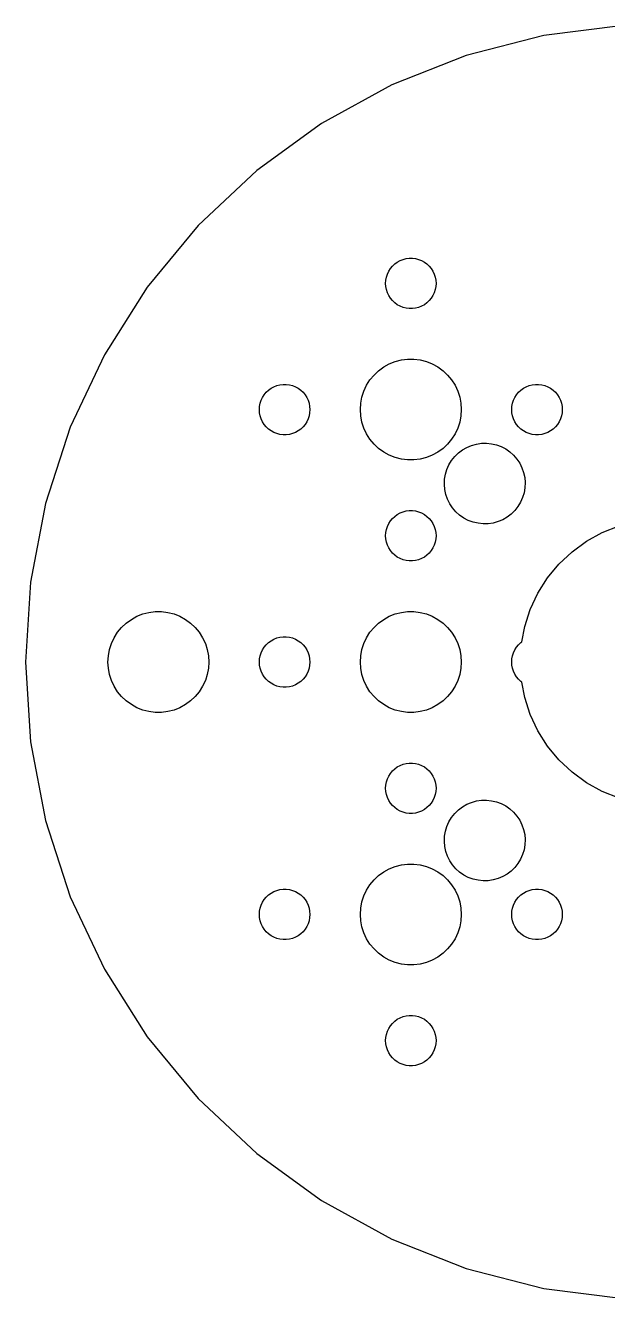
# Model space of a CAD drawing. Header units: metres. Extents: x -38 to 38, y -38 to 478.
# Drawn here: x -37.9 to -3.3, y -37.8 to 37.8 of the extents above; entities that cross this region are included whole.
import ezdxf

# ---------------------------------------------------------------- set-up
doc = ezdxf.new("R2010")
doc.units = ezdxf.units.M

msp = doc.modelspace()

# ---------------------------------------------------------------- linework, layer by layer
for p, q in [((-2.37987, 37.827), (-7.10208, 37.2305)), ((-7.10208, 37.2305), (-11.7123, 36.0468)), ((-11.7123, 36.0468), (-16.1378, 34.2946)), ((-16.1378, 34.2946), (-20.3088, 32.0015)), ((-20.3088, 32.0015), (-24.1595, 29.2038)), ((-24.1595, 29.2038), (-27.6292, 25.9456)), ((-27.6292, 25.9456), (-30.6632, 22.2781)), ((-16.2135, 23.3817), (-16.0934, 23.5268)), ((-16.0934, 23.5268), (-15.9561, 23.6558)), ((-15.9561, 23.6558), (-15.8037, 23.7665)), ((-15.8037, 23.7665), (-15.6387, 23.8572)), ((-15.6387, 23.8572), (-15.4635, 23.9266)), ((-15.4635, 23.9266), (-15.2811, 23.9734)), ((-15.2811, 23.9734), (-15.0942, 23.997)), ((-15.0942, 23.997), (-14.9058, 23.997)), ((-14.9058, 23.997), (-14.7189, 23.9734)), ((-14.7189, 23.9734), (-14.5365, 23.9266)), ((-14.5365, 23.9266), (-14.3613, 23.8572)), ((-14.3613, 23.8572), (-14.1963, 23.7665)), ((-14.1963, 23.7665), (-14.0439, 23.6558)), ((-14.0439, 23.6558), (-13.9065, 23.5268)), ((-13.9065, 23.5268), (-13.7865, 23.3817)), ((-16.4882, 22.688), (-16.4529, 22.873)), ((-16.4529, 22.873), (-16.3947, 23.0522)), ((-16.3947, 23.0522), (-16.3145, 23.2226)), ((-16.3145, 23.2226), (-16.2135, 23.3817)), ((-13.7865, 23.3817), (-13.6855, 23.2226)), ((-13.6855, 23.2226), (-13.6053, 23.0522)), ((-13.6053, 23.0522), (-13.5471, 22.873)), ((-13.5471, 22.873), (-13.5118, 22.688)), ((-30.6632, 22.2781), (-33.2136, 18.2593)), ((-16.5, 22.5), (-16.4882, 22.688)), ((-16.4882, 22.312), (-16.5, 22.5)), ((-16.4529, 22.127), (-16.4882, 22.312)), ((-16.3947, 21.9478), (-16.4529, 22.127)), ((-16.3145, 21.7774), (-16.3947, 21.9478)), ((-13.6053, 21.9478), (-13.6855, 21.7774)), ((-13.5471, 22.127), (-13.6053, 21.9478)), ((-13.5118, 22.312), (-13.5471, 22.127)), ((-13.5118, 22.688), (-13.5, 22.5)), ((-13.5, 22.5), (-13.5118, 22.312)), ((-16.2135, 21.6183), (-16.3145, 21.7774)), ((-16.0934, 21.4732), (-16.2135, 21.6183)), ((-15.9561, 21.3442), (-16.0934, 21.4732)), ((-15.8037, 21.2335), (-15.9561, 21.3442)), ((-15.6387, 21.1427), (-15.8037, 21.2335)), ((-14.1963, 21.2335), (-14.3613, 21.1427)), ((-14.0439, 21.3442), (-14.1963, 21.2335)), ((-13.9065, 21.4732), (-14.0439, 21.3442)), ((-13.7865, 21.6183), (-13.9065, 21.4732)), ((-13.6855, 21.7774), (-13.7865, 21.6183)), ((-15.4635, 21.0734), (-15.6387, 21.1427)), ((-15.2811, 21.0266), (-15.4635, 21.0734)), ((-15.0942, 21.003), (-15.2811, 21.0266)), ((-14.9058, 21.003), (-15.0942, 21.003)), ((-14.7189, 21.0266), (-14.9058, 21.003)), ((-14.5365, 21.0734), (-14.7189, 21.0266)), ((-14.3613, 21.1427), (-14.5365, 21.0734)), ((-33.2136, 18.2593), (-35.2402, 13.9526)), ((-16.9123, 17.3115), (-16.6075, 17.533)), ((-16.6075, 17.533), (-16.2773, 17.7145)), ((-16.2773, 17.7145), (-15.927, 17.8532)), ((-15.927, 17.8532), (-15.5621, 17.9469)), ((-15.5621, 17.9469), (-15.1884, 17.9941)), ((-15.1884, 17.9941), (-14.8116, 17.9941)), ((-14.8116, 17.9941), (-14.4379, 17.9469)), ((-14.4379, 17.9469), (-14.0729, 17.8532)), ((-14.0729, 17.8532), (-13.7227, 17.7145)), ((-13.7227, 17.7145), (-13.3925, 17.533)), ((-13.3925, 17.533), (-13.0877, 17.3115)), ((-17.6289, 16.4453), (-17.427, 16.7634)), ((-17.427, 16.7634), (-17.1869, 17.0536)), ((-17.1869, 17.0536), (-16.9123, 17.3115)), ((-13.0877, 17.3115), (-12.8131, 17.0536)), ((-12.8131, 17.0536), (-12.5729, 16.7634)), ((-12.5729, 16.7634), (-12.3711, 16.4453)), ((-23.7135, 15.8817), (-23.5934, 16.0268)), ((-23.5934, 16.0268), (-23.4561, 16.1558)), ((-23.4561, 16.1558), (-23.3037, 16.2665)), ((-23.3037, 16.2665), (-23.1387, 16.3572)), ((-23.1387, 16.3572), (-22.9635, 16.4266)), ((-22.9635, 16.4266), (-22.7811, 16.4734)), ((-22.7811, 16.4734), (-22.5942, 16.497)), ((-22.5942, 16.497), (-22.4058, 16.497)), ((-22.4058, 16.497), (-22.2189, 16.4734)), ((-22.2189, 16.4734), (-22.0365, 16.4266)), ((-22.0365, 16.4266), (-21.8613, 16.3572)), ((-21.8613, 16.3572), (-21.6963, 16.2665)), ((-21.6963, 16.2665), (-21.5439, 16.1558)), ((-21.5439, 16.1558), (-21.4065, 16.0268)), ((-21.4065, 16.0268), (-21.2865, 15.8817)), ((-17.9057, 15.7461), (-17.7893, 16.1044)), ((-17.7893, 16.1044), (-17.6289, 16.4453)), ((-12.3711, 16.4453), (-12.2107, 16.1044)), ((-12.2107, 16.1044), (-12.0942, 15.7461)), ((-8.71352, 15.8817), (-8.59344, 16.0268)), ((-8.59344, 16.0268), (-8.45613, 16.1558)), ((-8.45613, 16.1558), (-8.30373, 16.2665)), ((-8.30373, 16.2665), (-8.13866, 16.3572)), ((-8.13866, 16.3572), (-7.96352, 16.4266)), ((-7.96352, 16.4266), (-7.78107, 16.4734)), ((-7.78107, 16.4734), (-7.59418, 16.497)), ((-7.59418, 16.497), (-7.40581, 16.497)), ((-7.40581, 16.497), (-7.21892, 16.4734)), ((-7.21892, 16.4734), (-7.03647, 16.4266)), ((-7.03647, 16.4266), (-6.86133, 16.3572)), ((-6.86133, 16.3572), (-6.69626, 16.2665)), ((-6.69626, 16.2665), (-6.54385, 16.1558)), ((-6.54385, 16.1558), (-6.40654, 16.0268)), ((-6.40654, 16.0268), (-6.28647, 15.8817)), ((-24, 15), (-23.9882, 15.188)), ((-23.9882, 15.188), (-23.9529, 15.373)), ((-23.9529, 15.373), (-23.8947, 15.5522)), ((-23.8947, 15.5522), (-23.8145, 15.7226)), ((-23.8145, 15.7226), (-23.7135, 15.8817)), ((-21.2865, 15.8817), (-21.1855, 15.7226)), ((-21.1855, 15.7226), (-21.1053, 15.5522)), ((-21.1053, 15.5522), (-21.0471, 15.373)), ((-21.0471, 15.373), (-21.0118, 15.188)), ((-21.0118, 15.188), (-21, 15)), ((-18, 15), (-17.9763, 15.376)), ((-17.9763, 15.376), (-17.9057, 15.7461)), ((-12.0942, 15.7461), (-12.0237, 15.376)), ((-12.0237, 15.376), (-12, 15)), ((-9, 15), (-8.98816, 15.188)), ((-8.98816, 15.188), (-8.95287, 15.373)), ((-8.95287, 15.373), (-8.89465, 15.5522)), ((-8.89465, 15.5522), (-8.81445, 15.7226)), ((-8.81445, 15.7226), (-8.71352, 15.8817)), ((-6.28647, 15.8817), (-6.18553, 15.7226)), ((-6.18553, 15.7226), (-6.10533, 15.5522)), ((-6.10533, 15.5522), (-6.04712, 15.373)), ((-6.04712, 15.373), (-6.01183, 15.188)), ((-6.01183, 15.188), (-6, 15)), ((-23.9882, 14.812), (-24, 15)), ((-23.9529, 14.627), (-23.9882, 14.812)), ((-23.8947, 14.4478), (-23.9529, 14.627)), ((-23.8145, 14.2774), (-23.8947, 14.4478)), ((-21.1053, 14.4478), (-21.1855, 14.2774)), ((-21.0471, 14.627), (-21.1053, 14.4478)), ((-21.0118, 14.812), (-21.0471, 14.627)), ((-21, 15), (-21.0118, 14.812)), ((-17.9763, 14.624), (-18, 15)), ((-17.9057, 14.2539), (-17.9763, 14.624)), ((-12.0237, 14.624), (-12.0942, 14.2539)), ((-12, 15), (-12.0237, 14.624)), ((-8.98816, 14.812), (-9, 15)), ((-8.95287, 14.627), (-8.98816, 14.812)), ((-8.89465, 14.4478), (-8.95287, 14.627)), ((-8.81445, 14.2774), (-8.89465, 14.4478)), ((-6.10533, 14.4478), (-6.18553, 14.2774)), ((-6.04712, 14.627), (-6.10533, 14.4478)), ((-6.01183, 14.812), (-6.04712, 14.627)), ((-6, 15), (-6.01183, 14.812)), ((-35.2402, 13.9526), (-36.711, 9.42578)), ((-23.7135, 14.1183), (-23.8145, 14.2774)), ((-23.5934, 13.9732), (-23.7135, 14.1183)), ((-23.4561, 13.8442), (-23.5934, 13.9732)), ((-23.3037, 13.7335), (-23.4561, 13.8442)), ((-23.1387, 13.6427), (-23.3037, 13.7335)), ((-22.9635, 13.5734), (-23.1387, 13.6427)), ((-21.8613, 13.6427), (-22.0365, 13.5734)), ((-21.6963, 13.7335), (-21.8613, 13.6427)), ((-21.5439, 13.8442), (-21.6963, 13.7335)), ((-21.4065, 13.9732), (-21.5439, 13.8442)), ((-21.2865, 14.1183), (-21.4065, 13.9732)), ((-21.1855, 14.2774), (-21.2865, 14.1183)), ((-17.7893, 13.8956), (-17.9057, 14.2539)), ((-17.6289, 13.5547), (-17.7893, 13.8956)), ((-12.2107, 13.8956), (-12.3711, 13.5547)), ((-12.0942, 14.2539), (-12.2107, 13.8956)), ((-8.71352, 14.1183), (-8.81445, 14.2774)), ((-8.59344, 13.9732), (-8.71352, 14.1183)), ((-8.45613, 13.8442), (-8.59344, 13.9732)), ((-8.30373, 13.7335), (-8.45613, 13.8442)), ((-8.13866, 13.6427), (-8.30373, 13.7335)), ((-7.96352, 13.5734), (-8.13866, 13.6427)), ((-6.86133, 13.6427), (-7.03647, 13.5734)), ((-6.69626, 13.7335), (-6.86133, 13.6427)), ((-6.54385, 13.8442), (-6.69626, 13.7335)), ((-6.40654, 13.9732), (-6.54385, 13.8442)), ((-6.28647, 14.1183), (-6.40654, 13.9732)), ((-6.18553, 14.2774), (-6.28647, 14.1183)), ((-22.7811, 13.5266), (-22.9635, 13.5734)), ((-22.5942, 13.5029), (-22.7811, 13.5266)), ((-22.4058, 13.5029), (-22.5942, 13.5029)), ((-22.2189, 13.5266), (-22.4058, 13.5029)), ((-22.0365, 13.5734), (-22.2189, 13.5266)), ((-17.427, 13.2366), (-17.6289, 13.5547)), ((-17.1869, 12.9464), (-17.427, 13.2366)), ((-16.9123, 12.6884), (-17.1869, 12.9464)), ((-12.8131, 12.9464), (-13.0877, 12.6884)), ((-12.5729, 13.2366), (-12.8131, 12.9464)), ((-12.3711, 13.5547), (-12.5729, 13.2366)), ((-11.6741, 12.7567), (-11.3963, 12.8735)), ((-11.3963, 12.8735), (-11.106, 12.9545)), ((-11.106, 12.9545), (-10.8078, 12.9986)), ((-10.8078, 12.9986), (-10.5065, 13.0049)), ((-10.5065, 13.0049), (-10.2067, 12.9734)), ((-10.2067, 12.9734), (-9.91331, 12.9046)), ((-9.91331, 12.9046), (-9.63083, 12.7995)), ((-7.78107, 13.5266), (-7.96352, 13.5734)), ((-7.59418, 13.5029), (-7.78107, 13.5266)), ((-7.40581, 13.5029), (-7.59418, 13.5029)), ((-7.21892, 13.5266), (-7.40581, 13.5029)), ((-7.03647, 13.5734), (-7.21892, 13.5266)), ((-16.6075, 12.467), (-16.9123, 12.6884)), ((-16.2773, 12.2855), (-16.6075, 12.467)), ((-15.927, 12.1468), (-16.2773, 12.2855)), ((-15.5621, 12.0531), (-15.927, 12.1468)), ((-14.0729, 12.1468), (-14.4379, 12.0531)), ((-13.7227, 12.2855), (-14.0729, 12.1468)), ((-13.3925, 12.467), (-13.7227, 12.2855)), ((-13.0877, 12.6884), (-13.3925, 12.467)), ((-12.5777, 11.9767), (-12.3905, 12.2129)), ((-12.3905, 12.2129), (-12.1752, 12.4238)), ((-12.1752, 12.4238), (-11.9351, 12.606)), ((-11.9351, 12.606), (-11.6741, 12.7567)), ((-9.63083, 12.7995), (-9.36372, 12.6599)), ((-9.36372, 12.6599), (-9.11624, 12.4879)), ((-9.11624, 12.4879), (-8.89226, 12.2862)), ((-8.89226, 12.2862), (-8.69533, 12.058)), ((-15.1884, 12.0059), (-15.5621, 12.0531)), ((-14.8116, 12.0059), (-15.1884, 12.0059)), ((-14.4379, 12.0531), (-14.8116, 12.0059)), ((-12.9436, 11.155), (-12.8565, 11.4436)), ((-12.8565, 11.4436), (-12.7339, 11.7189)), ((-12.7339, 11.7189), (-12.5777, 11.9767)), ((-8.69533, 12.058), (-8.52853, 11.807)), ((-8.52853, 11.807), (-8.39452, 11.537)), ((-8.39452, 11.537), (-8.29539, 11.2524)), ((-13.0065, 10.5567), (-12.9939, 10.8579)), ((-12.9939, 10.8579), (-12.9436, 11.155)), ((-8.29539, 11.2524), (-8.23274, 10.9576)), ((-8.23274, 10.9576), (-8.20752, 10.6573)), ((-8.20752, 10.6573), (-8.22014, 10.3561)), ((-12.9812, 10.2564), (-13.0065, 10.5567)), ((-12.9186, 9.96158), (-12.9812, 10.2564)), ((-12.8195, 9.67696), (-12.9186, 9.96158)), ((-8.2704, 10.0589), (-8.35751, 9.77042)), ((-8.22014, 10.3561), (-8.2704, 10.0589)), ((-36.711, 9.42578), (-37.6029, 4.75035)), ((-12.6855, 9.407), (-12.8195, 9.67696)), ((-12.5187, 9.15596), (-12.6855, 9.407)), ((-12.3217, 8.9278), (-12.5187, 9.15596)), ((-8.63623, 9.23727), (-8.82344, 9.00108)), ((-8.4801, 9.49509), (-8.63623, 9.23727)), ((-8.35751, 9.77042), (-8.4801, 9.49509)), ((-16.3145, 8.22263), (-16.2135, 8.38167)), ((-16.2135, 8.38167), (-16.0934, 8.52681)), ((-16.0934, 8.52681), (-15.9561, 8.65576)), ((-15.9561, 8.65576), (-15.8037, 8.76648)), ((-15.8037, 8.76648), (-15.6387, 8.85724)), ((-15.6387, 8.85724), (-15.4635, 8.92657)), ((-15.4635, 8.92657), (-15.2811, 8.97342)), ((-15.2811, 8.97342), (-15.0942, 8.99704)), ((-15.0942, 8.99704), (-14.9058, 8.99704)), ((-14.9058, 8.99704), (-14.7189, 8.97342)), ((-14.7189, 8.97342), (-14.5365, 8.92657)), ((-14.5365, 8.92657), (-14.3613, 8.85724)), ((-14.3613, 8.85724), (-14.1963, 8.76648)), ((-14.1963, 8.76648), (-14.0439, 8.65576)), ((-14.0439, 8.65576), (-13.9065, 8.52681)), ((-13.9065, 8.52681), (-13.7865, 8.38167)), ((-13.7865, 8.38167), (-13.6855, 8.22263)), ((-12.0977, 8.72614), (-12.3217, 8.9278)), ((-11.8503, 8.55412), (-12.0977, 8.72614)), ((-11.5832, 8.41449), (-11.8503, 8.55412)), ((-11.3007, 8.30943), (-11.5832, 8.41449)), ((-9.81772, 8.34048), (-10.108, 8.25945)), ((-9.53987, 8.45729), (-9.81772, 8.34048)), ((-9.27885, 8.60799), (-9.53987, 8.45729)), ((-9.03879, 8.79021), (-9.27885, 8.60799)), ((-8.82344, 9.00108), (-9.03879, 8.79021)), ((-16.5, 7.5), (-16.4882, 7.68799)), ((-16.4882, 7.68799), (-16.4529, 7.87303)), ((-16.4529, 7.87303), (-16.3947, 8.05219)), ((-16.3947, 8.05219), (-16.3145, 8.22263)), ((-13.6855, 8.22263), (-13.6053, 8.05219)), ((-13.6053, 8.05219), (-13.5471, 7.87303)), ((-13.5471, 7.87303), (-13.5118, 7.68799)), ((-13.5118, 7.68799), (-13.5, 7.5)), ((-11.0072, 8.2406), (-11.3007, 8.30943)), ((-10.7075, 8.20909), (-11.0072, 8.2406)), ((-10.4062, 8.21541), (-10.7075, 8.20909)), ((-10.108, 8.25945), (-10.4062, 8.21541)), ((-4.55452, 7.17677), (-3.61911, 7.69102)), ((-3.61911, 7.69102), (-2.62663, 8.08397)), ((-16.4882, 7.312), (-16.5, 7.5)), ((-16.4529, 7.12695), (-16.4882, 7.312)), ((-16.3947, 6.9478), (-16.4529, 7.12695)), ((-16.3145, 6.77736), (-16.3947, 6.9478)), ((-13.6053, 6.9478), (-13.6855, 6.77736)), ((-13.5471, 7.12695), (-13.6053, 6.9478)), ((-13.5118, 7.312), (-13.5471, 7.12695)), ((-13.5, 7.5), (-13.5118, 7.312)), ((-5.41809, 6.54936), (-4.55452, 7.17677)), ((-16.2135, 6.61832), (-16.3145, 6.77736)), ((-16.0934, 6.47318), (-16.2135, 6.61832)), ((-15.9561, 6.34422), (-16.0934, 6.47318)), ((-15.8037, 6.23351), (-15.9561, 6.34422)), ((-15.6387, 6.14275), (-15.8037, 6.23351)), ((-15.4635, 6.07341), (-15.6387, 6.14275)), ((-15.2811, 6.02657), (-15.4635, 6.07341)), ((-14.5365, 6.07341), (-14.7189, 6.02657)), ((-14.3613, 6.14275), (-14.5365, 6.07341)), ((-14.1963, 6.23351), (-14.3613, 6.14275)), ((-14.0439, 6.34422), (-14.1963, 6.23351)), ((-13.9065, 6.47318), (-14.0439, 6.34422)), ((-13.7865, 6.61832), (-13.9065, 6.47318)), ((-13.6855, 6.77736), (-13.7865, 6.61832)), ((-6.19623, 5.81865), (-5.41809, 6.54936)), ((-15.0942, 6.00294), (-15.2811, 6.02657)), ((-14.9058, 6.00294), (-15.0942, 6.00294)), ((-14.7189, 6.02657), (-14.9058, 6.00294)), ((-6.87663, 4.99617), (-6.19623, 5.81865)), ((-37.6029, 4.75035), (-37.9018, 0)), ((-7.44859, 4.09489), (-6.87663, 4.99617)), ((-7.90309, 3.12904), (-7.44859, 4.09489)), ((-8.23296, 2.11386), (-7.90309, 3.12904)), ((-32.1869, 2.05363), (-31.9123, 2.31154)), ((-31.9123, 2.31154), (-31.6075, 2.53297)), ((-31.6075, 2.53297), (-31.2773, 2.71448)), ((-31.2773, 2.71448), (-30.927, 2.85316)), ((-30.927, 2.85316), (-30.5621, 2.94685)), ((-30.5621, 2.94685), (-30.1884, 2.99408)), ((-30.1884, 2.99408), (-29.8116, 2.99408)), ((-29.8116, 2.99408), (-29.4379, 2.94685)), ((-29.4379, 2.94685), (-29.0729, 2.85316)), ((-29.0729, 2.85316), (-28.7227, 2.71448)), ((-28.7227, 2.71448), (-28.3925, 2.53297)), ((-28.3925, 2.53297), (-28.0877, 2.31154)), ((-28.0877, 2.31154), (-27.8131, 2.05363)), ((-17.1869, 2.05363), (-16.9123, 2.31154)), ((-16.9123, 2.31154), (-16.6075, 2.53297)), ((-16.6075, 2.53297), (-16.2773, 2.71448)), ((-16.2773, 2.71448), (-15.927, 2.85316)), ((-15.927, 2.85316), (-15.5621, 2.94685)), ((-15.5621, 2.94685), (-15.1884, 2.99408)), ((-15.1884, 2.99408), (-14.8116, 2.99408)), ((-14.8116, 2.99408), (-14.4379, 2.94685)), ((-14.4379, 2.94685), (-14.0729, 2.85316)), ((-14.0729, 2.85316), (-13.7227, 2.71448)), ((-13.7227, 2.71448), (-13.3925, 2.53297)), ((-13.3925, 2.53297), (-13.0877, 2.31154)), ((-13.0877, 2.31154), (-12.8131, 2.05363)), ((-32.6289, 1.44525), (-32.427, 1.76335)), ((-32.427, 1.76335), (-32.1869, 2.05363)), ((-27.8131, 2.05363), (-27.5729, 1.76335)), ((-27.5729, 1.76335), (-27.3711, 1.44525)), ((-17.6289, 1.44525), (-17.427, 1.76335)), ((-17.427, 1.76335), (-17.1869, 2.05363)), ((-12.8131, 2.05363), (-12.5729, 1.76335)), ((-12.5729, 1.76335), (-12.3711, 1.44525)), ((-8.40921, 1.18985), (-8.23296, 2.11386)), ((-32.9057, 0.746063), (-32.7893, 1.10437)), ((-32.7893, 1.10437), (-32.6289, 1.44525)), ((-27.3711, 1.44525), (-27.2107, 1.10437)), ((-27.2107, 1.10437), (-27.0942, 0.746063)), ((-23.8145, 0.722626), (-23.7135, 0.881668)), ((-23.7135, 0.881668), (-23.5934, 1.02681)), ((-23.5934, 1.02681), (-23.4561, 1.15576)), ((-23.4561, 1.15576), (-23.3037, 1.26648)), ((-23.3037, 1.26648), (-23.1387, 1.35724)), ((-23.1387, 1.35724), (-22.9635, 1.42657)), ((-22.9635, 1.42657), (-22.7811, 1.47342)), ((-22.7811, 1.47342), (-22.5942, 1.49704)), ((-22.5942, 1.49704), (-22.4058, 1.49704)), ((-22.4058, 1.49704), (-22.2189, 1.47342)), ((-22.2189, 1.47342), (-22.0365, 1.42657)), ((-22.0365, 1.42657), (-21.8613, 1.35724)), ((-21.8613, 1.35724), (-21.6963, 1.26648)), ((-21.6963, 1.26648), (-21.5439, 1.15576)), ((-21.5439, 1.15576), (-21.4065, 1.02681)), ((-21.4065, 1.02681), (-21.2865, 0.881668)), ((-21.2865, 0.881668), (-21.1855, 0.722626)), ((-17.9057, 0.746063), (-17.7893, 1.10437)), ((-17.7893, 1.10437), (-17.6289, 1.44525)), ((-12.3711, 1.44525), (-12.2107, 1.10437)), ((-12.2107, 1.10437), (-12.0942, 0.746063)), ((-8.81445, 0.722626), (-8.71352, 0.881668)), ((-8.71352, 0.881668), (-8.59344, 1.02681)), ((-8.59344, 1.02681), (-8.45613, 1.15576)), ((-8.45613, 1.15576), (-8.40921, 1.18985)), ((-37.9018, 0), (-37.6029, -4.75035)), ((-33, 0), (-32.9763, 0.375992)), ((-32.9763, -0.375992), (-33, 0)), ((-32.9763, 0.375992), (-32.9057, 0.746063)), ((-27.0942, 0.746063), (-27.0237, 0.375992)), ((-27.0237, 0.375992), (-27, 0)), ((-27, 0), (-27.0237, -0.375992)), ((-24, 0), (-23.9882, 0.187988)), ((-23.9882, -0.187988), (-24, 0)), ((-23.9882, 0.187988), (-23.9529, 0.373032)), ((-23.9529, 0.373032), (-23.8947, 0.552185)), ((-23.8947, 0.552185), (-23.8145, 0.722626)), ((-21.1855, 0.722626), (-21.1053, 0.552185)), ((-21.1053, 0.552185), (-21.0471, 0.373032)), ((-21.0471, 0.373032), (-21.0118, 0.187988)), ((-21.0118, 0.187988), (-21, 0)), ((-21, 0), (-21.0118, -0.187988)), ((-18, 0), (-17.9763, 0.375992)), ((-17.9763, -0.375992), (-18, 0)), ((-17.9763, 0.375992), (-17.9057, 0.746063)), ((-12.0942, 0.746063), (-12.0237, 0.375992)), ((-12.0237, 0.375992), (-12, 0)), ((-12, 0), (-12.0237, -0.375992)), ((-9, 0), (-8.98816, 0.187988)), ((-8.98816, -0.187988), (-9, 0)), ((-8.98816, 0.187988), (-8.95287, 0.373032)), ((-8.95287, 0.373032), (-8.89465, 0.552185)), ((-8.89465, 0.552185), (-8.81445, 0.722626)), ((-32.9057, -0.746063), (-32.9763, -0.375992)), ((-32.7893, -1.10437), (-32.9057, -0.746063)), ((-27.0942, -0.746063), (-27.2107, -1.10437)), ((-27.0237, -0.375992), (-27.0942, -0.746063)), ((-23.9529, -0.373032), (-23.9882, -0.187988)), ((-23.8947, -0.552185), (-23.9529, -0.373032)), ((-23.8145, -0.722626), (-23.8947, -0.552185)), ((-23.7135, -0.881668), (-23.8145, -0.722626)), ((-21.1855, -0.722626), (-21.2865, -0.881668)), ((-21.1053, -0.552185), (-21.1855, -0.722626)), ((-21.0471, -0.373032), (-21.1053, -0.552185)), ((-21.0118, -0.187988), (-21.0471, -0.373032)), ((-17.9057, -0.746063), (-17.9763, -0.375992)), ((-17.7893, -1.10437), (-17.9057, -0.746063)), ((-12.0942, -0.746063), (-12.2107, -1.10437)), ((-12.0237, -0.375992), (-12.0942, -0.746063)), ((-8.95287, -0.373032), (-8.98816, -0.187988)), ((-8.89465, -0.552185), (-8.95287, -0.373032)), ((-8.81445, -0.722626), (-8.89465, -0.552185)), ((-8.71352, -0.881668), (-8.81445, -0.722626)), ((-32.6289, -1.44525), (-32.7893, -1.10437)), ((-32.427, -1.76335), (-32.6289, -1.44525)), ((-27.3711, -1.44525), (-27.5729, -1.76335)), ((-27.2107, -1.10437), (-27.3711, -1.44525)), ((-23.5934, -1.02681), (-23.7135, -0.881668)), ((-23.4561, -1.15576), (-23.5934, -1.02681)), ((-23.3037, -1.26648), (-23.4561, -1.15576)), ((-23.1387, -1.35724), (-23.3037, -1.26648)), ((-22.9635, -1.42657), (-23.1387, -1.35724)), ((-22.7811, -1.47342), (-22.9635, -1.42657)), ((-22.5942, -1.49704), (-22.7811, -1.47342)), ((-22.4058, -1.49704), (-22.5942, -1.49704)), ((-22.2189, -1.47342), (-22.4058, -1.49704)), ((-22.0365, -1.42657), (-22.2189, -1.47342)), ((-21.8613, -1.35724), (-22.0365, -1.42657)), ((-21.6963, -1.26648), (-21.8613, -1.35724)), ((-21.5439, -1.15576), (-21.6963, -1.26648)), ((-21.4065, -1.02681), (-21.5439, -1.15576)), ((-21.2865, -0.881668), (-21.4065, -1.02681)), ((-17.6289, -1.44525), (-17.7893, -1.10437)), ((-17.427, -1.76335), (-17.6289, -1.44525)), ((-12.3711, -1.44525), (-12.5729, -1.76335)), ((-12.2107, -1.10437), (-12.3711, -1.44525)), ((-8.59344, -1.02681), (-8.71352, -0.881668)), ((-8.45613, -1.15576), (-8.59344, -1.02681)), ((-8.40921, -1.18985), (-8.45613, -1.15576)), ((-8.23296, -2.11386), (-8.40921, -1.18985)), ((-32.1869, -2.05363), (-32.427, -1.76335)), ((-31.9123, -2.31154), (-32.1869, -2.05363)), ((-27.8131, -2.05363), (-28.0877, -2.31154)), ((-27.5729, -1.76335), (-27.8131, -2.05363)), ((-17.1869, -2.05363), (-17.427, -1.76335)), ((-16.9123, -2.31154), (-17.1869, -2.05363)), ((-12.8131, -2.05363), (-13.0877, -2.31154)), ((-12.5729, -1.76335), (-12.8131, -2.05363)), ((-7.90309, -3.12904), (-8.23296, -2.11386)), ((-31.6075, -2.53297), (-31.9123, -2.31154)), ((-31.2773, -2.71448), (-31.6075, -2.53297)), ((-30.927, -2.85316), (-31.2773, -2.71448)), ((-30.5621, -2.94685), (-30.927, -2.85316)), ((-30.1884, -2.99408), (-30.5621, -2.94685)), ((-29.8116, -2.99408), (-30.1884, -2.99408)), ((-29.4379, -2.94685), (-29.8116, -2.99408)), ((-29.0729, -2.85316), (-29.4379, -2.94685)), ((-28.7227, -2.71448), (-29.0729, -2.85316)), ((-28.3925, -2.53297), (-28.7227, -2.71448)), ((-28.0877, -2.31154), (-28.3925, -2.53297)), ((-16.6075, -2.53297), (-16.9123, -2.31154)), ((-16.2773, -2.71448), (-16.6075, -2.53297)), ((-15.927, -2.85316), (-16.2773, -2.71448)), ((-15.5621, -2.94685), (-15.927, -2.85316)), ((-15.1884, -2.99408), (-15.5621, -2.94685)), ((-14.8116, -2.99408), (-15.1884, -2.99408)), ((-14.4379, -2.94685), (-14.8116, -2.99408)), ((-14.0729, -2.85316), (-14.4379, -2.94685)), ((-13.7227, -2.71448), (-14.0729, -2.85316)), ((-13.3925, -2.53297), (-13.7227, -2.71448)), ((-13.0877, -2.31154), (-13.3925, -2.53297)), ((-7.44859, -4.09489), (-7.90309, -3.12904)), ((-6.87663, -4.99617), (-7.44859, -4.09489)), ((-37.6029, -4.75035), (-36.711, -9.42578)), ((-6.19623, -5.81865), (-6.87663, -4.99617)), ((-15.4635, -6.07341), (-15.2811, -6.02657)), ((-15.2811, -6.02657), (-15.0942, -6.00294)), ((-15.0942, -6.00294), (-14.9058, -6.00294)), ((-14.9058, -6.00294), (-14.7189, -6.02657)), ((-14.7189, -6.02657), (-14.5365, -6.07341)), ((-5.41809, -6.54936), (-6.19623, -5.81865)), ((-16.3947, -6.9478), (-16.3145, -6.77736)), ((-16.3145, -6.77736), (-16.2135, -6.61832)), ((-16.2135, -6.61832), (-16.0934, -6.47318)), ((-16.0934, -6.47318), (-15.9561, -6.34422)), ((-15.9561, -6.34422), (-15.8037, -6.23351)), ((-15.8037, -6.23351), (-15.6387, -6.14275)), ((-15.6387, -6.14275), (-15.4635, -6.07341)), ((-14.5365, -6.07341), (-14.3613, -6.14275)), ((-14.3613, -6.14275), (-14.1963, -6.23351)), ((-14.1963, -6.23351), (-14.0439, -6.34422)), ((-14.0439, -6.34422), (-13.9065, -6.47318)), ((-13.9065, -6.47318), (-13.7865, -6.61832)), ((-13.7865, -6.61832), (-13.6855, -6.77736)), ((-13.6855, -6.77736), (-13.6053, -6.9478)), ((-4.55452, -7.17677), (-5.41809, -6.54936)), ((-16.5, -7.5), (-16.4882, -7.312)), ((-16.4882, -7.68799), (-16.5, -7.5)), ((-16.4882, -7.312), (-16.4529, -7.12695)), ((-16.4529, -7.12695), (-16.3947, -6.9478)), ((-13.6053, -6.9478), (-13.5471, -7.12695)), ((-13.5471, -7.12695), (-13.5118, -7.312)), ((-13.5118, -7.312), (-13.5, -7.5)), ((-13.5, -7.5), (-13.5118, -7.68799)), ((-3.61911, -7.69102), (-4.55452, -7.17677)), ((-16.4529, -7.87303), (-16.4882, -7.68799)), ((-16.3947, -8.05219), (-16.4529, -7.87303)), ((-16.3145, -8.22263), (-16.3947, -8.05219)), ((-16.2135, -8.38167), (-16.3145, -8.22263)), ((-13.6855, -8.22263), (-13.7865, -8.38167)), ((-13.6053, -8.05219), (-13.6855, -8.22263)), ((-13.5471, -7.87303), (-13.6053, -8.05219)), ((-13.5118, -7.68799), (-13.5471, -7.87303)), ((-11.3963, -8.34048), (-11.106, -8.25945)), ((-11.106, -8.25945), (-10.8078, -8.21541)), ((-10.8078, -8.21541), (-10.5065, -8.20909)), ((-10.5065, -8.20909), (-10.2067, -8.2406)), ((-10.2067, -8.2406), (-9.91331, -8.30943)), ((-9.91331, -8.30943), (-9.63083, -8.41449)), ((-2.62663, -8.08397), (-3.61911, -7.69102)), ((-16.0934, -8.52681), (-16.2135, -8.38167)), ((-15.9561, -8.65576), (-16.0934, -8.52681)), ((-15.8037, -8.76648), (-15.9561, -8.65576)), ((-15.6387, -8.85724), (-15.8037, -8.76648)), ((-15.4635, -8.92657), (-15.6387, -8.85724)), ((-15.2811, -8.97342), (-15.4635, -8.92657)), ((-15.0942, -8.99704), (-15.2811, -8.97342)), ((-14.9058, -8.99704), (-15.0942, -8.99704)), ((-14.7189, -8.97342), (-14.9058, -8.99704)), ((-14.5365, -8.92657), (-14.7189, -8.97342)), ((-14.3613, -8.85724), (-14.5365, -8.92657)), ((-14.1963, -8.76648), (-14.3613, -8.85724)), ((-14.0439, -8.65576), (-14.1963, -8.76648)), ((-13.9065, -8.52681), (-14.0439, -8.65576)), ((-13.7865, -8.38167), (-13.9065, -8.52681)), ((-12.5777, -9.23727), (-12.3905, -9.00108)), ((-12.3905, -9.00108), (-12.1752, -8.79021)), ((-12.1752, -8.79021), (-11.9351, -8.60799)), ((-11.9351, -8.60799), (-11.6741, -8.45729)), ((-11.6741, -8.45729), (-11.3963, -8.34048)), ((-9.63083, -8.41449), (-9.36372, -8.55412)), ((-9.36372, -8.55412), (-9.11624, -8.72614)), ((-9.11624, -8.72614), (-8.89226, -8.9278)), ((-8.89226, -8.9278), (-8.69533, -9.15596)), ((-36.711, -9.42578), (-35.2402, -13.9526)), ((-12.9436, -10.0589), (-12.8565, -9.77042)), ((-12.8565, -9.77042), (-12.7339, -9.49509)), ((-12.7339, -9.49509), (-12.5777, -9.23727)), ((-8.69533, -9.15596), (-8.52853, -9.407)), ((-8.52853, -9.407), (-8.39452, -9.67696)), ((-8.39452, -9.67696), (-8.29539, -9.96158)), ((-13.0065, -10.6573), (-12.9939, -10.3561)), ((-12.9939, -10.3561), (-12.9436, -10.0589)), ((-8.29539, -9.96158), (-8.23274, -10.2564)), ((-8.23274, -10.2564), (-8.20752, -10.5567)), ((-8.20752, -10.5567), (-8.22014, -10.8579)), ((-12.9812, -10.9576), (-13.0065, -10.6573)), ((-12.9186, -11.2524), (-12.9812, -10.9576)), ((-12.8195, -11.537), (-12.9186, -11.2524)), ((-8.2704, -11.155), (-8.35751, -11.4436)), ((-8.22014, -10.8579), (-8.2704, -11.155)), ((-15.927, -12.1468), (-15.5621, -12.0531)), ((-15.5621, -12.0531), (-15.1884, -12.0059)), ((-15.1884, -12.0059), (-14.8116, -12.0059)), ((-14.8116, -12.0059), (-14.4379, -12.0531)), ((-14.4379, -12.0531), (-14.0729, -12.1468)), ((-12.6855, -11.807), (-12.8195, -11.537)), ((-12.5187, -12.058), (-12.6855, -11.807)), ((-12.3217, -12.2862), (-12.5187, -12.058)), ((-8.63623, -11.9767), (-8.82344, -12.2129)), ((-8.4801, -11.7189), (-8.63623, -11.9767)), ((-8.35751, -11.4436), (-8.4801, -11.7189)), ((-17.1869, -12.9464), (-16.9123, -12.6884)), ((-16.9123, -12.6884), (-16.6075, -12.467)), ((-16.6075, -12.467), (-16.2773, -12.2855)), ((-16.2773, -12.2855), (-15.927, -12.1468)), ((-14.0729, -12.1468), (-13.7227, -12.2855)), ((-13.7227, -12.2855), (-13.3925, -12.467)), ((-13.3925, -12.467), (-13.0877, -12.6884)), ((-13.0877, -12.6884), (-12.8131, -12.9464)), ((-12.0977, -12.4879), (-12.3217, -12.2862)), ((-11.8503, -12.6599), (-12.0977, -12.4879)), ((-11.5832, -12.7995), (-11.8503, -12.6599)), ((-11.3007, -12.9046), (-11.5832, -12.7995)), ((-9.53987, -12.7567), (-9.81772, -12.8735)), ((-9.27885, -12.606), (-9.53987, -12.7567)), ((-9.03879, -12.4238), (-9.27885, -12.606)), ((-8.82344, -12.2129), (-9.03879, -12.4238)), ((-23.1387, -13.6427), (-22.9635, -13.5734)), ((-22.9635, -13.5734), (-22.7811, -13.5266)), ((-22.7811, -13.5266), (-22.5942, -13.5029)), ((-22.5942, -13.5029), (-22.4058, -13.5029)), ((-22.4058, -13.5029), (-22.2189, -13.5266)), ((-22.2189, -13.5266), (-22.0365, -13.5734)), ((-22.0365, -13.5734), (-21.8613, -13.6427)), ((-17.7893, -13.8956), (-17.6289, -13.5547)), ((-17.6289, -13.5547), (-17.427, -13.2366)), ((-17.427, -13.2366), (-17.1869, -12.9464)), ((-12.8131, -12.9464), (-12.5729, -13.2366)), ((-12.5729, -13.2366), (-12.3711, -13.5547)), ((-12.3711, -13.5547), (-12.2107, -13.8956)), ((-11.0072, -12.9734), (-11.3007, -12.9046)), ((-10.7075, -13.0049), (-11.0072, -12.9734)), ((-10.4062, -12.9986), (-10.7075, -13.0049)), ((-10.108, -12.9545), (-10.4062, -12.9986)), ((-9.81772, -12.8735), (-10.108, -12.9545)), ((-8.13866, -13.6427), (-7.96352, -13.5734)), ((-7.96352, -13.5734), (-7.78107, -13.5266)), ((-7.78107, -13.5266), (-7.59418, -13.5029)), ((-7.59418, -13.5029), (-7.40581, -13.5029)), ((-7.40581, -13.5029), (-7.21892, -13.5266)), ((-7.21892, -13.5266), (-7.03647, -13.5734)), ((-7.03647, -13.5734), (-6.86133, -13.6427)), ((-35.2402, -13.9526), (-33.2136, -18.2593)), ((-23.8947, -14.4478), (-23.8145, -14.2774)), ((-23.8145, -14.2774), (-23.7135, -14.1183)), ((-23.7135, -14.1183), (-23.5934, -13.9732)), ((-23.5934, -13.9732), (-23.4561, -13.8442)), ((-23.4561, -13.8442), (-23.3037, -13.7335)), ((-23.3037, -13.7335), (-23.1387, -13.6427)), ((-21.8613, -13.6427), (-21.6963, -13.7335)), ((-21.6963, -13.7335), (-21.5439, -13.8442)), ((-21.5439, -13.8442), (-21.4065, -13.9732)), ((-21.4065, -13.9732), (-21.2865, -14.1183)), ((-21.2865, -14.1183), (-21.1855, -14.2774)), ((-21.1855, -14.2774), (-21.1053, -14.4478)), ((-17.9763, -14.624), (-17.9057, -14.2539)), ((-17.9057, -14.2539), (-17.7893, -13.8956)), ((-12.2107, -13.8956), (-12.0942, -14.2539)), ((-12.0942, -14.2539), (-12.0237, -14.624)), ((-8.89465, -14.4478), (-8.81445, -14.2774)), ((-8.81445, -14.2774), (-8.71352, -14.1183)), ((-8.71352, -14.1183), (-8.59344, -13.9732)), ((-8.59344, -13.9732), (-8.45613, -13.8442)), ((-8.45613, -13.8442), (-8.30373, -13.7335)), ((-8.30373, -13.7335), (-8.13866, -13.6427)), ((-6.86133, -13.6427), (-6.69626, -13.7335)), ((-6.69626, -13.7335), (-6.54385, -13.8442)), ((-6.54385, -13.8442), (-6.40654, -13.9732)), ((-6.40654, -13.9732), (-6.28647, -14.1183)), ((-6.28647, -14.1183), (-6.18553, -14.2774)), ((-6.18553, -14.2774), (-6.10533, -14.4478)), ((-24, -15), (-23.9882, -14.812)), ((-23.9882, -15.188), (-24, -15)), ((-23.9882, -14.812), (-23.9529, -14.627)), ((-23.9529, -14.627), (-23.8947, -14.4478)), ((-21.1053, -14.4478), (-21.0471, -14.627)), ((-21.0471, -14.627), (-21.0118, -14.812)), ((-21.0118, -14.812), (-21, -15)), ((-21, -15), (-21.0118, -15.188)), ((-18, -15), (-17.9763, -14.624)), ((-17.9763, -15.376), (-18, -15)), ((-12.0237, -14.624), (-12, -15)), ((-12, -15), (-12.0237, -15.376)), ((-9, -15), (-8.98816, -14.812)), ((-8.98816, -15.188), (-9, -15)), ((-8.98816, -14.812), (-8.95287, -14.627)), ((-8.95287, -14.627), (-8.89465, -14.4478)), ((-6.10533, -14.4478), (-6.04712, -14.627)), ((-6.04712, -14.627), (-6.01183, -14.812)), ((-6.01183, -14.812), (-6, -15)), ((-6, -15), (-6.01183, -15.188)), ((-23.9529, -15.373), (-23.9882, -15.188)), ((-23.8947, -15.5522), (-23.9529, -15.373)), ((-23.8145, -15.7226), (-23.8947, -15.5522)), ((-23.7135, -15.8817), (-23.8145, -15.7226)), ((-23.5934, -16.0268), (-23.7135, -15.8817)), ((-21.2865, -15.8817), (-21.4065, -16.0268)), ((-21.1855, -15.7226), (-21.2865, -15.8817)), ((-21.1053, -15.5522), (-21.1855, -15.7226)), ((-21.0471, -15.373), (-21.1053, -15.5522)), ((-21.0118, -15.188), (-21.0471, -15.373)), ((-17.9057, -15.7461), (-17.9763, -15.376)), ((-17.7893, -16.1044), (-17.9057, -15.7461)), ((-12.0942, -15.7461), (-12.2107, -16.1044)), ((-12.0237, -15.376), (-12.0942, -15.7461)), ((-8.95287, -15.373), (-8.98816, -15.188)), ((-8.89465, -15.5522), (-8.95287, -15.373)), ((-8.81445, -15.7226), (-8.89465, -15.5522)), ((-8.71352, -15.8817), (-8.81445, -15.7226)), ((-8.59344, -16.0268), (-8.71352, -15.8817)), ((-6.28647, -15.8817), (-6.40654, -16.0268)), ((-6.18553, -15.7226), (-6.28647, -15.8817)), ((-6.10533, -15.5522), (-6.18553, -15.7226)), ((-6.04712, -15.373), (-6.10533, -15.5522)), ((-6.01183, -15.188), (-6.04712, -15.373)), ((-23.4561, -16.1558), (-23.5934, -16.0268)), ((-23.3037, -16.2665), (-23.4561, -16.1558)), ((-23.1387, -16.3572), (-23.3037, -16.2665)), ((-22.9635, -16.4266), (-23.1387, -16.3572)), ((-22.7811, -16.4734), (-22.9635, -16.4266)), ((-22.5942, -16.497), (-22.7811, -16.4734)), ((-22.4058, -16.497), (-22.5942, -16.497)), ((-22.2189, -16.4734), (-22.4058, -16.497)), ((-22.0365, -16.4266), (-22.2189, -16.4734)), ((-21.8613, -16.3572), (-22.0365, -16.4266)), ((-21.6963, -16.2665), (-21.8613, -16.3572)), ((-21.5439, -16.1558), (-21.6963, -16.2665)), ((-21.4065, -16.0268), (-21.5439, -16.1558)), ((-17.6289, -16.4453), (-17.7893, -16.1044)), ((-17.427, -16.7634), (-17.6289, -16.4453)), ((-12.3711, -16.4453), (-12.5729, -16.7634)), ((-12.2107, -16.1044), (-12.3711, -16.4453)), ((-8.45613, -16.1558), (-8.59344, -16.0268)), ((-8.30373, -16.2665), (-8.45613, -16.1558)), ((-8.13866, -16.3572), (-8.30373, -16.2665)), ((-7.96352, -16.4266), (-8.13866, -16.3572)), ((-7.78107, -16.4734), (-7.96352, -16.4266)), ((-7.59418, -16.497), (-7.78107, -16.4734)), ((-7.40581, -16.497), (-7.59418, -16.497)), ((-7.21892, -16.4734), (-7.40581, -16.497)), ((-7.03647, -16.4266), (-7.21892, -16.4734)), ((-6.86133, -16.3572), (-7.03647, -16.4266)), ((-6.69626, -16.2665), (-6.86133, -16.3572)), ((-6.54385, -16.1558), (-6.69626, -16.2665)), ((-6.40654, -16.0268), (-6.54385, -16.1558)), ((-17.1869, -17.0536), (-17.427, -16.7634)), ((-16.9123, -17.3115), (-17.1869, -17.0536)), ((-16.6075, -17.533), (-16.9123, -17.3115)), ((-13.0877, -17.3115), (-13.3925, -17.533)), ((-12.8131, -17.0536), (-13.0877, -17.3115)), ((-12.5729, -16.7634), (-12.8131, -17.0536)), ((-16.2773, -17.7145), (-16.6075, -17.533)), ((-15.927, -17.8532), (-16.2773, -17.7145)), ((-15.5621, -17.9469), (-15.927, -17.8532)), ((-15.1884, -17.9941), (-15.5621, -17.9469)), ((-14.8116, -17.9941), (-15.1884, -17.9941)), ((-14.4379, -17.9469), (-14.8116, -17.9941)), ((-14.0729, -17.8532), (-14.4379, -17.9469)), ((-13.7227, -17.7145), (-14.0729, -17.8532)), ((-13.3925, -17.533), (-13.7227, -17.7145)), ((-33.2136, -18.2593), (-30.6632, -22.2781)), ((-15.8037, -21.2335), (-15.6387, -21.1427)), ((-15.6387, -21.1427), (-15.4635, -21.0734)), ((-15.4635, -21.0734), (-15.2811, -21.0266)), ((-15.2811, -21.0266), (-15.0942, -21.003)), ((-15.0942, -21.003), (-14.9058, -21.003)), ((-14.9058, -21.003), (-14.7189, -21.0266)), ((-14.7189, -21.0266), (-14.5365, -21.0734)), ((-14.5365, -21.0734), (-14.3613, -21.1427)), ((-14.3613, -21.1427), (-14.1963, -21.2335)), ((-16.3947, -21.9478), (-16.3145, -21.7774)), ((-16.3145, -21.7774), (-16.2135, -21.6183)), ((-16.2135, -21.6183), (-16.0934, -21.4732)), ((-16.0934, -21.4732), (-15.9561, -21.3442)), ((-15.9561, -21.3442), (-15.8037, -21.2335)), ((-14.1963, -21.2335), (-14.0439, -21.3442)), ((-14.0439, -21.3442), (-13.9065, -21.4732)), ((-13.9065, -21.4732), (-13.7865, -21.6183)), ((-13.7865, -21.6183), (-13.6855, -21.7774)), ((-13.6855, -21.7774), (-13.6053, -21.9478)), ((-30.6632, -22.2781), (-27.6292, -25.9456)), ((-16.5, -22.5), (-16.4882, -22.312)), ((-16.4882, -22.688), (-16.5, -22.5)), ((-16.4882, -22.312), (-16.4529, -22.127)), ((-16.4529, -22.873), (-16.4882, -22.688)), ((-16.4529, -22.127), (-16.3947, -21.9478)), ((-13.6053, -21.9478), (-13.5471, -22.127)), ((-13.5471, -22.127), (-13.5118, -22.312)), ((-13.5118, -22.688), (-13.5471, -22.873)), ((-13.5118, -22.312), (-13.5, -22.5)), ((-13.5, -22.5), (-13.5118, -22.688)), ((-16.3947, -23.0522), (-16.4529, -22.873)), ((-16.3145, -23.2226), (-16.3947, -23.0522)), ((-16.2135, -23.3817), (-16.3145, -23.2226)), ((-16.0934, -23.5268), (-16.2135, -23.3817)), ((-13.7865, -23.3817), (-13.9065, -23.5268)), ((-13.6855, -23.2226), (-13.7865, -23.3817)), ((-13.6053, -23.0522), (-13.6855, -23.2226)), ((-13.5471, -22.873), (-13.6053, -23.0522)), ((-15.9561, -23.6558), (-16.0934, -23.5268)), ((-15.8037, -23.7665), (-15.9561, -23.6558)), ((-15.6387, -23.8572), (-15.8037, -23.7665)), ((-15.4635, -23.9266), (-15.6387, -23.8572)), ((-15.2811, -23.9734), (-15.4635, -23.9266)), ((-15.0942, -23.997), (-15.2811, -23.9734)), ((-14.9058, -23.997), (-15.0942, -23.997)), ((-14.7189, -23.9734), (-14.9058, -23.997)), ((-14.5365, -23.9266), (-14.7189, -23.9734)), ((-14.3613, -23.8572), (-14.5365, -23.9266)), ((-14.1963, -23.7665), (-14.3613, -23.8572)), ((-14.0439, -23.6558), (-14.1963, -23.7665)), ((-13.9065, -23.5268), (-14.0439, -23.6558)), ((-27.6292, -25.9456), (-24.1595, -29.2038)), ((-24.1595, -29.2038), (-20.3088, -32.0015)), ((-20.3088, -32.0015), (-16.1378, -34.2946)), ((-16.1378, -34.2946), (-11.7123, -36.0468)), ((-11.7123, -36.0468), (-7.10208, -37.2305)), ((-7.10208, -37.2305), (-2.37987, -37.827))]:
    msp.add_line(p, q)

doc.saveas('drawing.dxf')
